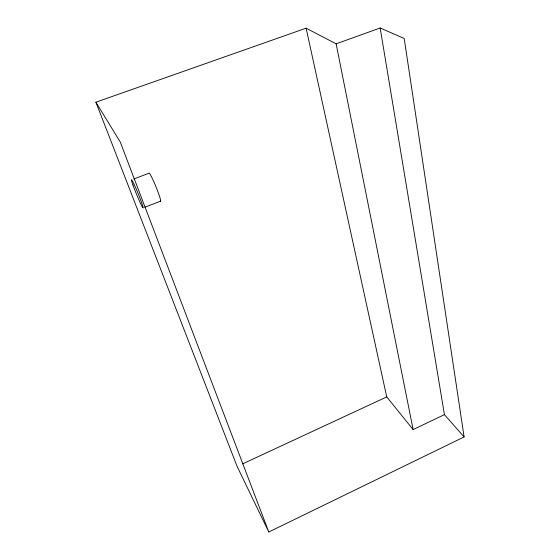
<?xml version="1.0" encoding="UTF-8"?>
<svg xmlns="http://www.w3.org/2000/svg" width="560" height="560" viewBox="0 0 560 560"><rect width="100%" height="100%" fill="white"/><g stroke="black" fill="none" stroke-linecap="round" stroke-linejoin="round"><path stroke-width="0.84" d="M268.786 532L464.1 436.933L404.201 38.458L380.163 28L336.126 43.827L306.117 28.182L95.9 102.2L237.118 466.431L268.786 532L120.281 142.058L95.9 102.2M306.117 28.182L386.736 396.9L413.126 429.583L444.43 414.631L380.163 28M242.662 463.855L386.736 396.9M144.76 207.263L160.643 201.152M133.819 178.955L148.995 173.25A15.204 1.204 67.8 0 1 156.086 187.068A15.204 1.204 67.8 0 1 160.286 201.11M444.43 414.631L464.1 436.933M336.126 43.827L413.126 429.583M132.937 185.017A15.274 0.875 67.6 0 0 142.898 207.802A15.274 0.875 67.6 0 0 136.059 188.678A15.274 0.875 67.6 0 0 132.937 185.017"/></g></svg>
